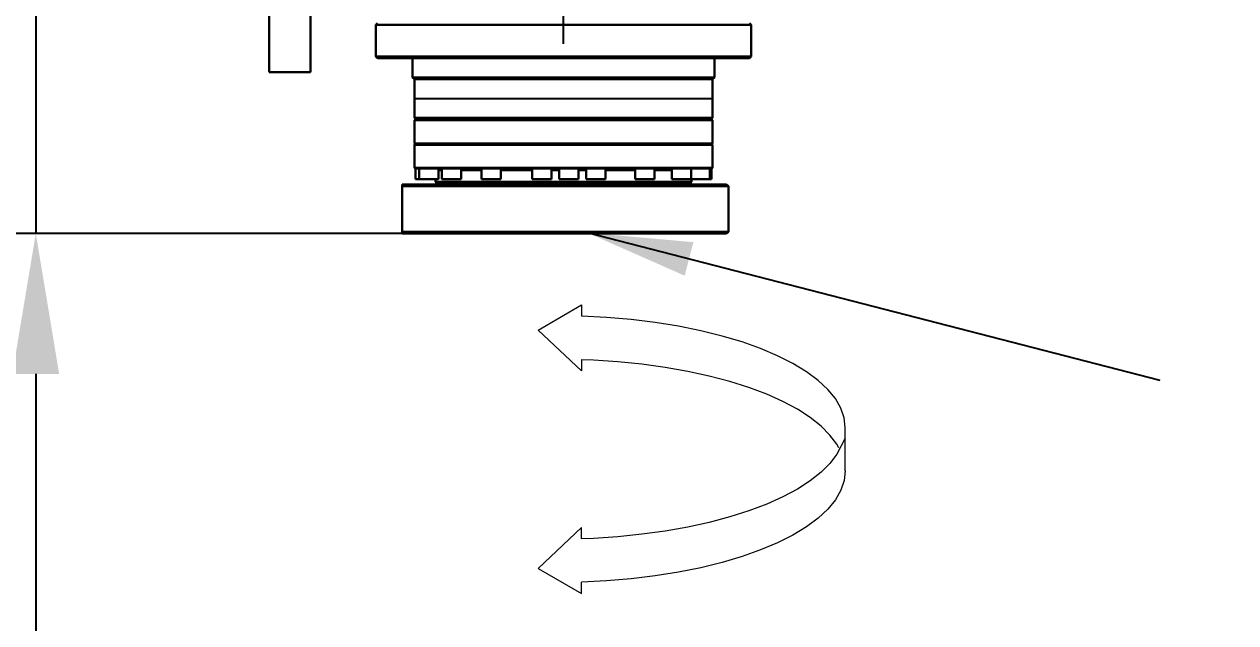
# Model space of a CAD drawing. Header units: millimetres. Extents: x -2601 to 21461, y 11492 to 21077.
# Drawn here: x 7169.9 to 7515.3, y 15788.6 to 15959.2 of the extents above; entities that cross this region are included whole.
import ezdxf

# ---------------------------------------------------------------- set-up
doc = ezdxf.new("R2010")
doc.units = ezdxf.units.MM
doc.header["$PDSIZE"] = -1
doc.linetypes.add('CENTERX2', pattern=[20.32, 12.7, -2.54, 2.54, -2.54])
doc.layers.add('中心线层', color=1, linetype='CENTERX2')
doc.layers.add('标注层', color=161, linetype='Continuous', lineweight=25)
doc.styles.get("Standard").update_dxf_attribs({"font": ''})
doc.styles.get('Standard').set_extended_font_data('HYSWLongFangSong')
doc.dimstyles.new('ISO-25', dxfattribs={"dimscale": 25, "dimtxt": 3.5, "dimasz": 1.6, "dimexe": 1.25, "dimexo": 0.625, "dimtad": 1, "dimdec": 0, "dimzin": 9, "dimdsep": 46, "dimtxsty": 'Standard', "dimcen": 2.5, "dimadec": 0, "dimazin": 2, "dimtfac": 1, "dimtdec": 0, "dimtofl": 0, "dimtmove": 0, "dimatfit": 3, "dimfxl": 1, "dimarcsym": 0})
doc.dimstyles.new('SLDDIMSTYLE7', dxfattribs={"dimtxt": 0.18, "dimasz": 3, "dimexe": 0, "dimexo": 0.0625, "dimgap": 0, "dimtad": 0, "dimtih": 1, "dimtoh": 1, "dimdec": 0, "dimrnd": 1e-09, "dimzin": 0, "dimdsep": 46, "dimtxsty": 'Standard', "dimsah": 1, "dimcen": 0.09, "dimadec": 0, "dimazin": 0, "dimtfac": 3, "dimtdec": 0, "dimtofl": 0, "dimtmove": 0, "dimatfit": 3, "dimfxl": 1, "dimfrac": 2, "dimtolj": 1, "dimtzin": 0, "dimarcsym": 0})

# ---------------------------------------------------------------- blocks, each defined once
blk = doc.blocks.new('*D24')
at = {"color": 0, "lineweight": -2}
for p, q in [((7359.05, 16169.6), (6446.48, 16169.6)), ((6477.73, 16129.6), (6477.73, 14835.03)), ((7974.48, 14795.03), (6446.48, 14795.03))]:
    blk.add_line(p, q, dxfattribs=at)
at = {"color": 0}
for points in [[(6471.06, 16129.6), (6484.39, 16129.6), (6477.73, 16169.6)], [(6471.06, 14835.03), (6484.39, 14835.03), (6477.73, 14795.03)]]:
    blk.add_solid(points, dxfattribs=at)
at = {"layer": 'Defpoints', "color": 0}
for p in [(7374.68, 16169.6), (6477.73, 14795.03), (7990.11, 14795.03)]:
    blk.add_point(p, dxfattribs=at)
at = {"color": 0, "insert": (6418.35, 15482.31), "char_height": 87.5, "attachment_point": 5, "rotation": 90}
blk.add_mtext('1375', dxfattribs=at)
blk = doc.blocks.new('*D13')
at = {"color": 0, "lineweight": -2}
for p, q in [((7173.18, 16049.53), (7173.18, 16089.53)), ((7412.98, 16009.53), (7141.93, 16009.53)), ((7173.18, 16009.53), (7173.18, 15899.53)), ((7331.43, 15899.53), (7141.93, 15899.53)), ((7173.18, 15859.53), (7173.18, 15675.69))]:
    blk.add_line(p, q, dxfattribs=at)
at = {"color": 0}
for points in [[(7166.51, 16049.53), (7179.84, 16049.53), (7173.18, 16009.53)], [(7166.51, 15859.53), (7179.84, 15859.53), (7173.18, 15899.53)]]:
    blk.add_solid(points, dxfattribs=at)
at = {"layer": 'Defpoints', "color": 0}
for p in [(7428.61, 16009.53), (7173.18, 15899.53), (7347.06, 15899.53)]:
    blk.add_point(p, dxfattribs=at)
at = {"color": 0, "insert": (7113.8, 15747.61), "char_height": 87.5, "attachment_point": 5, "rotation": 90}
blk.add_mtext('110', dxfattribs=at)
blk = doc.blocks.new('*D14')
at = {"color": 0, "lineweight": -2}
for p, q in [((7323.61, 15953.65), (7323.61, 16359.46)), ((7428.61, 16025.15), (7428.61, 16359.46)), ((7283.61, 16328.21), (7060.17, 16328.21)), ((7428.61, 16328.21), (7323.61, 16328.21)), ((7468.61, 16328.21), (7508.61, 16328.21))]:
    blk.add_line(p, q, dxfattribs=at)
at = {"color": 0}
for points in [[(7283.61, 16334.87), (7283.61, 16321.54), (7323.61, 16328.21)], [(7468.61, 16334.87), (7468.61, 16321.54), (7428.61, 16328.21)]]:
    blk.add_solid(points, dxfattribs=at)
at = {"layer": 'Defpoints', "color": 0}
for p in [(7428.61, 16328.21), (7428.61, 16009.53), (7323.61, 15938.03)]:
    blk.add_point(p, dxfattribs=at)
at = {"color": 0, "insert": (7131.54, 16387.58), "char_height": 87.5, "attachment_point": 5}
blk.add_mtext('105', dxfattribs=at)

msp = doc.modelspace()

# ---------------------------------------------------------------- linework, layer by layer
at = {"color": 161, "lineweight": 30, "true_color": 0x67adff}
for p, q in [((7239.71, 15988.53), (7239.71, 15945.53)), ((7251.51, 15945.53), (7251.51, 15988.53)), ((7270.61, 15959.53), (7270.11, 15959.03)), ((7270.11, 15959.03), (7270.11, 15950.03)), ((7270.11, 15959.03), (7280.32, 15959.03)), ((7377.11, 15959.03), (7376.61, 15959.53)), ((7377.11, 15950.03), (7377.11, 15959.03)), ((7270.11, 15950.03), (7270.61, 15949.53)), ((7376.61, 15949.53), (7377.11, 15950.03)), ((7280.61, 15949.53), (7280.61, 15944.03)), ((7366.61, 15944.03), (7366.61, 15949.53)), ((7280.61, 15944.03), (7281.11, 15943.53)), ((7281.11, 15943.53), (7281.11, 15932.53)), ((7366.11, 15943.53), (7366.61, 15944.03)), ((7366.11, 15932.53), (7366.11, 15943.53)), ((7281.11, 15932.53), (7281.61, 15932.03)), ((7365.61, 15932.03), (7366.11, 15932.53)), ((7281.31, 15932.03), (7281.11, 15931.83)), ((7281.11, 15931.83), (7281.11, 15925.23)), ((7366.11, 15931.83), (7365.91, 15932.03)), ((7366.11, 15925.23), (7366.11, 15931.83)), ((7281.11, 15925.23), (7281.31, 15925.03)), ((7281.31, 15925.03), (7281.11, 15924.83)), ((7281.11, 15924.83), (7281.11, 15918.23)), ((7365.91, 15925.03), (7366.11, 15925.23)), ((7366.11, 15924.83), (7365.91, 15925.03)), ((7366.11, 15918.23), (7366.11, 15924.83)), ((7281.11, 15918.23), (7281.31, 15918.03)), ((7281.39, 15918.03), (7281.39, 15915.03)), ((7282.45, 15918.03), (7282.45, 15915.03)), ((7287.95, 15915.03), (7287.95, 15918.02)), ((7288.9, 15917.63), (7287.95, 15917.63)), ((7288.9, 15918.03), (7288.9, 15915.03)), ((7294.4, 15915.03), (7294.4, 15918.03)), ((7300.22, 15917.63), (7294.4, 15917.63)), ((7300.22, 15918.03), (7300.22, 15915.03)), ((7305.72, 15915.03), (7305.72, 15918.03)), ((7314.68, 15917.63), (7305.72, 15917.63)), ((7314.68, 15918.03), (7314.68, 15915.03)), ((7320.18, 15915.03), (7320.18, 15918.03)), ((7322.41, 15917.63), (7320.18, 15917.63)), ((7322.41, 15918.03), (7322.41, 15915.03)), ((7327.91, 15915.03), (7327.91, 15918.03)), ((7330.08, 15917.63), (7327.91, 15917.63)), ((7330.08, 15918.03), (7330.08, 15915.03)), ((7335.58, 15915.03), (7335.58, 15918.03)), ((7344.07, 15917.63), (7335.58, 15917.63)), ((7344.07, 15918.03), (7344.07, 15915.03)), ((7349.57, 15915.03), (7349.57, 15918.03)), ((7354.54, 15917.63), (7349.57, 15917.63)), ((7354.54, 15918.03), (7354.54, 15915.03)), ((7360.04, 15915.03), (7360.04, 15918.03)), ((7365.37, 15915.03), (7365.37, 15918.03)), ((7365.83, 15915.03), (7365.83, 15918.03)), ((7365.91, 15918.03), (7366.11, 15918.23)), ((7277.61, 15913.03), (7277.61, 15913.53)), ((7277.61, 15913.03), (7277.61, 15900.03)), ((7281.39, 15915.03), (7282.45, 15915.03)), ((7286.81, 15915.03), (7287.95, 15915.03)), ((7287.11, 15915.03), (7287.11, 15914.23)), ((7287.11, 15914.23), (7287.31, 15914.03)), ((7288.9, 15915.03), (7293.27, 15915.03)), ((7293.27, 15915.03), (7294.4, 15915.03)), ((7294.61, 15914.03), (7294.61, 15913.53)), ((7300.22, 15915.03), (7304.58, 15915.03)), ((7304.58, 15915.03), (7305.72, 15915.03)), ((7314.68, 15915.03), (7319.04, 15915.03)), ((7319.04, 15915.03), (7320.18, 15915.03)), ((7322.41, 15915.03), (7326.77, 15915.03)), ((7330.08, 15915.03), (7334.44, 15915.03)), ((7334.44, 15915.03), (7335.58, 15915.03)), ((7344.07, 15915.03), (7348.44, 15915.03)), ((7348.44, 15915.03), (7349.57, 15915.03)), ((7352.61, 15913.53), (7352.61, 15914.03)), ((7358.9, 15915.03), (7360.04, 15915.03)), ((7359.91, 15914.03), (7360.11, 15914.23)), ((7360.04, 15915.03), (7364.24, 15915.03)), ((7360.11, 15914.23), (7360.11, 15915.03)), ((7364.24, 15915.03), (7365.37, 15915.03)), ((7365.37, 15915.03), (7365.83, 15915.03)), ((7370.61, 15913.03), (7370.11, 15913.53)), ((7370.61, 15900.03), (7370.61, 15913.03)), ((7277.61, 15899.53), (7277.61, 15900.03)), ((7370.11, 15899.53), (7370.61, 15900.03))]:
    msp.add_line(p, q, dxfattribs=at)
msp.add_line((7281.11, 15938.03), (7366.11, 15938.03))
at = {"color": 161, "lineweight": 30, "true_color": 0x67adff, "flags": 128}
for points in [[(7280.32, 15959.03), (7283.03, 15959.03), (7286.01, 15959.03), (7289.24, 15959.03), (7292.69, 15959.03), (7296.35, 15959.03), (7300.2, 15959.03), (7304.2, 15959.03), (7308.33, 15959.03), (7312.56, 15959.03), (7316.86, 15959.03), (7321.21, 15959.03), (7325.57, 15959.03), (7329.92, 15959.03), (7334.23, 15959.03), (7338.47, 15959.03), (7342.61, 15959.03), (7346.62, 15959.03), (7350.48, 15959.03), (7354.16, 15959.03), (7357.64, 15959.03), (7360.89, 15959.03), (7363.9, 15959.03), (7366.63, 15959.03), (7369.08, 15959.03), (7371.23, 15959.03), (7373.06, 15959.03), (7374.56, 15959.03), (7375.72, 15959.03), (7376.53, 15959.03), (7376.99, 15959.03), (7377.11, 15959.03)], [(7377.11, 15950.03), (7377.09, 15950.03), (7376.81, 15950.03), (7376.17, 15950.03), (7375.18, 15950.03), (7373.85, 15950.03), (7372.18, 15950.03), (7370.19, 15950.03), (7367.89, 15950.03), (7365.3, 15950.03), (7362.43, 15950.03), (7359.3, 15950.03), (7355.93, 15950.03), (7352.35, 15950.03), (7348.57, 15950.03), (7344.63, 15950.03), (7340.55, 15950.03), (7336.36, 15950.03), (7332.08, 15950.03), (7327.75, 15950.03), (7323.39, 15950.03), (7319.03, 15950.03), (7314.7, 15950.03), (7310.43, 15950.03), (7306.25, 15950.03), (7302.18, 15950.03), (7298.26, 15950.03), (7294.5, 15950.03), (7290.94, 15950.03), (7287.59, 15950.03), (7284.49, 15950.03), (7281.64, 15950.03), (7279.08, 15950.03), (7276.81, 15950.03), (7274.85, 15950.03), (7273.22, 15950.03), (7271.92, 15950.03), (7270.97, 15950.03), (7270.36, 15950.03), (7270.11, 15950.03), (7270.11, 15950.03)], [(7376.61, 15949.53), (7376.61, 15949.53), (7376.41, 15949.53), (7375.87, 15949.53), (7374.97, 15949.53), (7373.74, 15949.53), (7372.17, 15949.53), (7370.28, 15949.53), (7368.08, 15949.53), (7365.58, 15949.53), (7362.8, 15949.53), (7359.76, 15949.53), (7356.48, 15949.53), (7352.98, 15949.53), (7349.29, 15949.53), (7345.43, 15949.53), (7341.42, 15949.53), (7337.29, 15949.53), (7333.07, 15949.53), (7328.79, 15949.53), (7324.47, 15949.53), (7320.15, 15949.53), (7315.85, 15949.53), (7311.6, 15949.53), (7307.43, 15949.53), (7303.37, 15949.53), (7299.45, 15949.53), (7295.68, 15949.53), (7292.11, 15949.53), (7288.74, 15949.53), (7285.6, 15949.53), (7282.71, 15949.53), (7280.1, 15949.53), (7277.78, 15949.53), (7275.76, 15949.53), (7274.06, 15949.53), (7272.69, 15949.53), (7271.66, 15949.53), (7270.98, 15949.53), (7270.64, 15949.53), (7270.61, 15949.53)], [(7239.71, 15945.53), (7239.8, 15945.53), (7240.25, 15945.53), (7241.03, 15945.53), (7242.1, 15945.53), (7243.39, 15945.53), (7244.82, 15945.53), (7246.3, 15945.53), (7247.74, 15945.53), (7249.04, 15945.53), (7250.12, 15945.53), (7250.93, 15945.53), (7251.39, 15945.53), (7251.51, 15945.53)], [(7366.61, 15944.03), (7366.61, 15944.03), (7366.39, 15944.03), (7365.82, 15944.03), (7364.91, 15944.03), (7363.64, 15944.03), (7362.05, 15944.03), (7360.14, 15944.03), (7357.93, 15944.03), (7355.43, 15944.03), (7352.67, 15944.03), (7349.67, 15944.03), (7346.45, 15944.03), (7343.04, 15944.03), (7339.47, 15944.03), (7335.77, 15944.03), (7331.97, 15944.03), (7328.1, 15944.03), (7324.19, 15944.03), (7320.28, 15944.03), (7316.4, 15944.03), (7312.57, 15944.03), (7308.84, 15944.03), (7305.23, 15944.03), (7301.77, 15944.03), (7298.49, 15944.03), (7295.42, 15944.03), (7292.58, 15944.03), (7290.01, 15944.03), (7287.7, 15944.03), (7285.7, 15944.03), (7284.01, 15944.03), (7282.65, 15944.03), (7281.63, 15944.03), (7280.96, 15944.03), (7280.64, 15944.03), (7280.61, 15944.03)], [(7366.11, 15943.53), (7365.98, 15943.53), (7365.51, 15943.53), (7364.68, 15943.53), (7363.52, 15943.53), (7362.03, 15943.53), (7360.22, 15943.53), (7358.1, 15943.53), (7355.7, 15943.53), (7353.04, 15943.53), (7350.13, 15943.53), (7347, 15943.53), (7343.67, 15943.53), (7340.18, 15943.53), (7336.56, 15943.53), (7332.82, 15943.53), (7329.01, 15943.53), (7325.15, 15943.53), (7321.29, 15943.53), (7317.44, 15943.53), (7313.64, 15943.53), (7309.92, 15943.53), (7306.32, 15943.53), (7302.86, 15943.53), (7299.57, 15943.53), (7296.49, 15943.53), (7293.62, 15943.53), (7291.01, 15943.53), (7288.66, 15943.53), (7286.61, 15943.53), (7284.86, 15943.53), (7283.43, 15943.53), (7282.34, 15943.53), (7281.59, 15943.53), (7281.18, 15943.53), (7281.11, 15943.53)], [(7366.11, 15932.53), (7366.11, 15932.53), (7365.89, 15932.53), (7365.33, 15932.53), (7364.42, 15932.53), (7363.18, 15932.53), (7361.61, 15932.53), (7359.72, 15932.53), (7357.53, 15932.53), (7355.06, 15932.53), (7352.33, 15932.53), (7349.36, 15932.53), (7346.18, 15932.53), (7342.82, 15932.53), (7339.29, 15932.53), (7335.63, 15932.53), (7331.87, 15932.53), (7328.05, 15932.53), (7324.19, 15932.53), (7320.32, 15932.53), (7316.48, 15932.53), (7312.7, 15932.53), (7309.01, 15932.53), (7305.44, 15932.53), (7302.02, 15932.53), (7298.78, 15932.53), (7295.75, 15932.53), (7292.95, 15932.53), (7290.4, 15932.53), (7288.12, 15932.53), (7286.14, 15932.53), (7284.47, 15932.53), (7283.13, 15932.53), (7282.12, 15932.53), (7281.45, 15932.53), (7281.14, 15932.53), (7281.11, 15932.53)], [(7348.59, 15931.83), (7345.36, 15931.83), (7341.95, 15931.83), (7338.39, 15931.83), (7334.7, 15931.83), (7330.92, 15931.83), (7327.09, 15931.83), (7323.22, 15931.83), (7319.36, 15931.83), (7315.53, 15931.83), (7311.77, 15931.83), (7308.11, 15931.83), (7304.57, 15931.83), (7301.19, 15931.83), (7298, 15931.83), (7295.03, 15931.83), (7292.28, 15931.83), (7289.8, 15931.83), (7287.6, 15931.83), (7285.7, 15931.83), (7284.11, 15931.83), (7282.84, 15931.83), (7281.92, 15931.83), (7281.34, 15931.83), (7281.11, 15931.83), (7281.11, 15931.83)], [(7348.47, 15932.03), (7345.26, 15932.03), (7341.86, 15932.03), (7338.32, 15932.03), (7334.65, 15932.03), (7330.89, 15932.03), (7327.07, 15932.03), (7323.22, 15932.03), (7319.38, 15932.03), (7315.57, 15932.03), (7311.82, 15932.03), (7308.18, 15932.03), (7304.66, 15932.03), (7301.3, 15932.03), (7298.12, 15932.03), (7295.16, 15932.03), (7292.43, 15932.03), (7289.96, 15932.03), (7287.77, 15932.03), (7285.87, 15932.03), (7284.29, 15932.03), (7283.04, 15932.03), (7282.11, 15932.03), (7281.54, 15932.03), (7281.31, 15932.03), (7281.31, 15932.03)], [(7365.91, 15932.03), (7365.89, 15932.03), (7365.59, 15932.03), (7364.94, 15932.03), (7363.95, 15932.03), (7362.63, 15932.03), (7360.99, 15932.03), (7359.03, 15932.03), (7356.78, 15932.03), (7354.26, 15932.03), (7351.48, 15932.03), (7348.47, 15932.03)], [(7366.11, 15931.83), (7366.09, 15931.83), (7365.79, 15931.83), (7365.14, 15931.83), (7364.14, 15931.83), (7362.82, 15931.83), (7361.16, 15931.83), (7359.2, 15931.83), (7356.94, 15931.83), (7354.4, 15931.83), (7351.61, 15931.83), (7348.59, 15931.83)], [(7366.11, 15925.23), (7365.98, 15925.23), (7365.51, 15925.23), (7364.68, 15925.23), (7363.52, 15925.23), (7362.03, 15925.23), (7360.22, 15925.23), (7358.1, 15925.23), (7355.7, 15925.23), (7353.04, 15925.23), (7350.13, 15925.23), (7347, 15925.23), (7343.67, 15925.23), (7340.18, 15925.23), (7336.56, 15925.23), (7332.82, 15925.23), (7329.01, 15925.23), (7325.15, 15925.23), (7321.29, 15925.23), (7317.44, 15925.23), (7313.64, 15925.23), (7309.92, 15925.23), (7306.32, 15925.23), (7302.86, 15925.23), (7299.57, 15925.23), (7296.49, 15925.23), (7293.62, 15925.23), (7291.01, 15925.23), (7288.66, 15925.23), (7286.61, 15925.23), (7284.86, 15925.23), (7283.43, 15925.23), (7282.34, 15925.23), (7281.59, 15925.23), (7281.18, 15925.23), (7281.11, 15925.23)], [(7281.11, 15924.83), (7281.11, 15924.83), (7281.34, 15924.83), (7281.92, 15924.83), (7282.84, 15924.83), (7284.11, 15924.83), (7285.7, 15924.83), (7287.6, 15924.83), (7289.8, 15924.83), (7292.28, 15924.83), (7295.03, 15924.83), (7298, 15924.83), (7301.19, 15924.83), (7304.57, 15924.83), (7308.11, 15924.83), (7311.77, 15924.83), (7315.53, 15924.83), (7319.36, 15924.83), (7323.22, 15924.83), (7327.09, 15924.83), (7330.92, 15924.83), (7334.7, 15924.83), (7338.38, 15924.83), (7341.95, 15924.83), (7345.36, 15924.83), (7348.59, 15924.83)], [(7281.31, 15925.03), (7281.31, 15925.03), (7281.54, 15925.03), (7282.11, 15925.03), (7283.04, 15925.03), (7284.29, 15925.03), (7285.87, 15925.03), (7287.77, 15925.03), (7289.96, 15925.03), (7292.43, 15925.03), (7295.16, 15925.03), (7298.12, 15925.03), (7301.3, 15925.03), (7304.66, 15925.03), (7308.18, 15925.03), (7311.82, 15925.03), (7315.57, 15925.03), (7319.38, 15925.03), (7323.22, 15925.03), (7327.07, 15925.03), (7330.89, 15925.03), (7334.65, 15925.03), (7338.32, 15925.03), (7341.86, 15925.03), (7345.26, 15925.03), (7348.47, 15925.03)], [(7281.31, 15925.03), (7281.33, 15925.03), (7281.65, 15925.03), (7282.31, 15925.03), (7283.32, 15925.03), (7284.66, 15925.03), (7286.32, 15925.03), (7288.29, 15925.03), (7290.55, 15925.03), (7293.09, 15925.03), (7295.88, 15925.03), (7298.9, 15925.03), (7302.12, 15925.03), (7305.53, 15925.03), (7309.08, 15925.03), (7312.75, 15925.03), (7316.51, 15925.03), (7320.34, 15925.03), (7324.18, 15925.03), (7328.03, 15925.03), (7331.84, 15925.03), (7335.57, 15925.03), (7339.21, 15925.03), (7342.72, 15925.03), (7346.08, 15925.03), (7349.24, 15925.03), (7352.2, 15925.03), (7354.91, 15925.03), (7357.37, 15925.03), (7359.55, 15925.03), (7361.43, 15925.03), (7362.99, 15925.03), (7364.23, 15925.03), (7365.14, 15925.03), (7365.69, 15925.03), (7365.91, 15925.03), (7365.91, 15925.03)], [(7348.47, 15925.03), (7351.48, 15925.03), (7354.26, 15925.03), (7356.78, 15925.03), (7359.03, 15925.03), (7360.99, 15925.03), (7362.63, 15925.03), (7363.95, 15925.03), (7364.94, 15925.03), (7365.59, 15925.03), (7365.89, 15925.03), (7365.91, 15925.03)], [(7348.59, 15924.83), (7351.61, 15924.83), (7354.4, 15924.83), (7356.94, 15924.83), (7359.2, 15924.83), (7361.16, 15924.83), (7362.82, 15924.83), (7364.14, 15924.83), (7365.14, 15924.83), (7365.79, 15924.83), (7366.09, 15924.83), (7366.11, 15924.83)], [(7281.11, 15918.23), (7281.11, 15918.23), (7281.34, 15918.23), (7281.92, 15918.23), (7282.84, 15918.23), (7284.11, 15918.23), (7285.7, 15918.23), (7287.6, 15918.23), (7289.8, 15918.23), (7292.28, 15918.23), (7295.03, 15918.23), (7298, 15918.23), (7301.19, 15918.23), (7304.57, 15918.23), (7308.11, 15918.23), (7311.77, 15918.23), (7315.53, 15918.23), (7319.36, 15918.23), (7323.22, 15918.23), (7327.09, 15918.23), (7330.92, 15918.23), (7334.7, 15918.23), (7338.38, 15918.23), (7341.95, 15918.23), (7345.36, 15918.23), (7348.59, 15918.23)], [(7281.31, 15918.03), (7281.38, 15918.03), (7281.78, 15918.03), (7282.53, 15918.03), (7283.62, 15918.03), (7285.04, 15918.03), (7286.78, 15918.03), (7288.83, 15918.03), (7291.16, 15918.03), (7293.76, 15918.03), (7296.61, 15918.03), (7299.69, 15918.03), (7302.96, 15918.03), (7306.4, 15918.03), (7309.99, 15918.03), (7313.69, 15918.03), (7317.47, 15918.03), (7321.3, 15918.03), (7325.15, 15918.03), (7328.98, 15918.03), (7332.78, 15918.03), (7336.49, 15918.03), (7340.11, 15918.03), (7343.58, 15918.03), (7346.89, 15918.03), (7350, 15918.03), (7352.9, 15918.03), (7355.55, 15918.03), (7357.94, 15918.03), (7360.05, 15918.03), (7361.85, 15918.03), (7363.33, 15918.03), (7364.49, 15918.03), (7365.31, 15918.03), (7365.78, 15918.03), (7365.91, 15918.03)], [(7348.59, 15918.23), (7351.61, 15918.23), (7354.4, 15918.23), (7356.94, 15918.23), (7359.2, 15918.23), (7361.16, 15918.23), (7362.82, 15918.23), (7364.14, 15918.23), (7365.14, 15918.23), (7365.79, 15918.23), (7366.09, 15918.23), (7366.11, 15918.23)], [(7277.61, 15913.53), (7278.37, 15913.53), (7279.47, 15913.53), (7280.91, 15913.53), (7282.67, 15913.53), (7284.73, 15913.53), (7287.09, 15913.53), (7289.72, 15913.53), (7292.61, 15913.53), (7295.73, 15913.53), (7299.07, 15913.53), (7302.58, 15913.53), (7306.26, 15913.53), (7310.06, 15913.53), (7313.97, 15913.53), (7317.95, 15913.53), (7321.97, 15913.53), (7326.01, 15913.53), (7330.03, 15913.53), (7333.99, 15913.53), (7337.89, 15913.53), (7341.67, 15913.53), (7345.31, 15913.53), (7348.8, 15913.53), (7352.09, 15913.53), (7355.17, 15913.53), (7358.01, 15913.53), (7360.6, 15913.53), (7362.9, 15913.53), (7364.91, 15913.53), (7366.6, 15913.53), (7367.98, 15913.53), (7369.02, 15913.53), (7369.71, 15913.53), (7370.06, 15913.53), (7370.11, 15913.53)], [(7370.61, 15913.03), (7370.43, 15913.03), (7369.91, 15913.03), (7369.04, 15913.03), (7367.83, 15913.03), (7366.3, 15913.03), (7364.44, 15913.03), (7362.28, 15913.03), (7359.84, 15913.03), (7357.12, 15913.03), (7354.16, 15913.03), (7350.96, 15913.03), (7347.57, 15913.03), (7343.99, 15913.03), (7340.26, 15913.03), (7336.41, 15913.03), (7332.47, 15913.03), (7328.45, 15913.03), (7324.41, 15913.03), (7320.35, 15913.03), (7316.32, 15913.03), (7312.35, 15913.03), (7308.45, 15913.03), (7304.67, 15913.03), (7301.04, 15913.03), (7297.57, 15913.03), (7294.29, 15913.03), (7291.23, 15913.03), (7288.41, 15913.03), (7285.86, 15913.03), (7283.59, 15913.03), (7281.61, 15913.03), (7279.95, 15913.03), (7278.61, 15913.03), (7277.61, 15913.03)], [(7282.45, 15915.03), (7282.62, 15915.03), (7283.13, 15915.03), (7283.93, 15915.03), (7284.89, 15915.03), (7285.9, 15915.03), (7286.81, 15915.03)], [(7360.11, 15914.23), (7360.04, 15914.23), (7359.66, 15914.23), (7358.92, 15914.23), (7357.85, 15914.23), (7356.45, 15914.23), (7354.73, 15914.23), (7352.71, 15914.23), (7350.41, 15914.23), (7347.85, 15914.23), (7345.06, 15914.23), (7342.06, 15914.23), (7338.89, 15914.23), (7335.57, 15914.23), (7332.13, 15914.23), (7328.61, 15914.23), (7325.04, 15914.23), (7321.46, 15914.23), (7317.9, 15914.23), (7314.39, 15914.23), (7310.97, 15914.23), (7307.68, 15914.23), (7304.54, 15914.23), (7301.58, 15914.23), (7298.83, 15914.23), (7296.32, 15914.23), (7294.08, 15914.23), (7292.12, 15914.23), (7290.46, 15914.23), (7289.12, 15914.23), (7288.12, 15914.23), (7287.45, 15914.23), (7287.13, 15914.23), (7287.11, 15914.23)], [(7359.91, 15914.03), (7359.74, 15914.03), (7359.22, 15914.03), (7358.35, 15914.03), (7357.13, 15914.03), (7355.57, 15914.03), (7353.7, 15914.03), (7351.53, 15914.03), (7349.08, 15914.03), (7346.38, 15914.03), (7343.45, 15914.03), (7340.33, 15914.03), (7337.04, 15914.03), (7333.61, 15914.03), (7330.09, 15914.03), (7326.5, 15914.03), (7322.88, 15914.03), (7319.27, 15914.03), (7315.71, 15914.03), (7312.22, 15914.03), (7308.84, 15914.03), (7305.61, 15914.03), (7302.56, 15914.03), (7299.72, 15914.03), (7297.12, 15914.03), (7294.78, 15914.03), (7292.73, 15914.03), (7290.98, 15914.03), (7289.56, 15914.03), (7288.47, 15914.03), (7287.74, 15914.03), (7287.36, 15914.03), (7287.31, 15914.03)], [(7326.77, 15915.03), (7327.47, 15915.03), (7327.85, 15915.03), (7327.91, 15915.03)], [(7354.54, 15915.03), (7354.7, 15915.03), (7355.22, 15915.03), (7356.01, 15915.03), (7356.98, 15915.03), (7357.99, 15915.03), (7358.9, 15915.03)], [(7277.61, 15900.03), (7278.61, 15900.03), (7279.95, 15900.03), (7281.61, 15900.03), (7283.59, 15900.03), (7285.86, 15900.03), (7288.41, 15900.03), (7291.23, 15900.03), (7294.29, 15900.03), (7297.57, 15900.03), (7301.04, 15900.03), (7304.67, 15900.03), (7308.45, 15900.03), (7312.35, 15900.03), (7316.32, 15900.03), (7320.35, 15900.03), (7324.41, 15900.03), (7328.45, 15900.03), (7332.47, 15900.03), (7336.41, 15900.03), (7340.26, 15900.03), (7343.99, 15900.03), (7347.57, 15900.03), (7350.96, 15900.03), (7354.16, 15900.03), (7357.12, 15900.03), (7359.84, 15900.03), (7362.28, 15900.03), (7364.44, 15900.03), (7366.3, 15900.03), (7367.83, 15900.03), (7369.04, 15900.03), (7369.91, 15900.03), (7370.43, 15900.03), (7370.61, 15900.03)], [(7370.11, 15899.53), (7370.06, 15899.53), (7369.71, 15899.53), (7369.02, 15899.53), (7367.98, 15899.53), (7366.6, 15899.53), (7364.91, 15899.53), (7362.9, 15899.53), (7360.6, 15899.53), (7358.01, 15899.53), (7355.17, 15899.53), (7352.09, 15899.53), (7348.8, 15899.53), (7345.31, 15899.53), (7341.67, 15899.53), (7337.89, 15899.53), (7333.99, 15899.53), (7330.03, 15899.53), (7326.01, 15899.53), (7321.97, 15899.53), (7317.95, 15899.53), (7313.97, 15899.53), (7310.06, 15899.53), (7306.26, 15899.53), (7302.58, 15899.53), (7299.07, 15899.53), (7295.73, 15899.53), (7292.61, 15899.53), (7289.72, 15899.53), (7287.09, 15899.53), (7284.73, 15899.53), (7282.67, 15899.53), (7280.91, 15899.53), (7279.47, 15899.53), (7278.37, 15899.53), (7277.61, 15899.53)]]:
    msp.add_lwpolyline(points, dxfattribs=at)
at = {"layer": '中心线层', "color": 0, "linetype": 'Continuous', "lineweight": 0}
for p, q in [((7316.43, 15872.05), (7328.77, 15879.21)), ((7328.77, 15879.21), (7328.77, 15875.97)), ((7335.89, 15875.6), (7328.77, 15875.97)), ((7342.91, 15875), (7335.89, 15875.6)), ((7349.75, 15874.17), (7342.91, 15875)), ((7356.39, 15873.1), (7349.75, 15874.17)), ((7328.77, 15860.38), (7316.43, 15872.05)), ((7362.76, 15871.82), (7356.39, 15873.1)), ((7368.82, 15870.33), (7362.76, 15871.82)), ((7374.51, 15868.64), (7368.82, 15870.33)), ((7379.81, 15866.76), (7374.51, 15868.64)), ((7328.77, 15863.62), (7328.77, 15860.38)), ((7332.17, 15863.48), (7328.77, 15863.59)), ((7339.13, 15863.01), (7332.17, 15863.48)), ((7384.66, 15864.71), (7379.81, 15866.76)), ((7389.03, 15862.51), (7384.66, 15864.71)), ((7345.96, 15862.31), (7339.13, 15863.01)), ((7352.61, 15861.39), (7345.96, 15862.31)), ((7359.03, 15860.26), (7352.61, 15861.39)), ((7365.18, 15858.91), (7359.03, 15860.26)), ((7392.89, 15860.17), (7389.03, 15862.51)), ((7396.21, 15857.7), (7392.89, 15860.17)), ((7371.01, 15857.37), (7365.18, 15858.91)), ((7376.47, 15855.63), (7371.01, 15857.37)), ((7398.95, 15855.14), (7396.21, 15857.7)), ((7381.53, 15853.73), (7376.47, 15855.63)), ((7386.15, 15851.66), (7381.53, 15853.73)), ((7401.11, 15852.49), (7398.95, 15855.14)), ((7390.29, 15849.45), (7386.15, 15851.66)), ((7402.67, 15849.77), (7401.11, 15852.49)), ((7403.61, 15847.02), (7402.67, 15849.77)), ((7393.93, 15847.1), (7390.29, 15849.45)), ((7397.03, 15844.65), (7393.93, 15847.1)), ((7403.92, 15844.24), (7403.61, 15847.02)), ((7399.58, 15842.1), (7397.03, 15844.65)), ((7403.92, 15831.9), (7403.92, 15844.24)), ((7403.92, 15831.9), (7403.92, 15844.24)), ((7401.55, 15839.48), (7399.58, 15842.1)), ((7403.92, 15841.24), (7401.55, 15836.66)), ((7402.08, 15838.46), (7401.55, 15839.48)), ((7401.55, 15836.66), (7399.58, 15834.04)), ((7399.58, 15834.04), (7397.03, 15831.49)), ((7393.93, 15829.04), (7390.29, 15826.7)), ((7397.03, 15831.49), (7393.93, 15829.04)), ((7403.61, 15829.12), (7402.67, 15826.37)), ((7403.92, 15831.9), (7403.61, 15829.12)), ((7390.29, 15826.7), (7386.15, 15824.48)), ((7402.67, 15826.37), (7401.11, 15823.66)), ((7381.53, 15822.41), (7376.47, 15820.51)), ((7386.15, 15824.48), (7381.53, 15822.41)), ((7401.11, 15823.66), (7398.95, 15821.01)), ((7371.01, 15818.78), (7365.18, 15817.23)), ((7376.47, 15820.51), (7371.01, 15818.78)), ((7398.95, 15821.01), (7396.21, 15818.44)), ((7328.77, 15815.79), (7316.43, 15804.13)), ((7328.77, 15812.55), (7328.77, 15815.79)), ((7359.03, 15815.88), (7352.61, 15814.75)), ((7365.18, 15817.23), (7359.03, 15815.88)), ((7392.89, 15815.97), (7389.03, 15813.63)), ((7396.21, 15818.44), (7392.89, 15815.97)), ((7332.17, 15812.66), (7328.77, 15812.55)), ((7339.13, 15813.13), (7332.17, 15812.66)), ((7345.96, 15813.83), (7339.13, 15813.13)), ((7352.61, 15814.75), (7345.96, 15813.83)), ((7389.03, 15813.63), (7384.66, 15811.43)), ((7379.81, 15809.38), (7374.51, 15807.5)), ((7384.66, 15811.43), (7379.81, 15809.38)), ((7368.82, 15805.81), (7362.76, 15804.32)), ((7374.51, 15807.5), (7368.82, 15805.81)), ((7316.43, 15804.13), (7328.77, 15796.96)), ((7349.75, 15801.97), (7342.91, 15801.14)), ((7356.39, 15803.04), (7349.75, 15801.97)), ((7362.76, 15804.32), (7356.39, 15803.04)), ((7335.89, 15800.54), (7328.77, 15800.17)), ((7328.77, 15796.96), (7328.77, 15800.2)), ((7342.91, 15801.14), (7335.89, 15800.54))]:
    msp.add_line(p, q, dxfattribs=at)

# ---------------------------------------------------------------- dimensions: what is measured, and where the dimension line sits
dim = msp.add_linear_dim(base=(7428.61, 16328.21), p1=(7323.61, 15938.03), p2=(7428.61, 16009.53), dimstyle='ISO-25', override={"dimtofl": 1})
dim.commit()
dim.dimension.update_dxf_attribs({"geometry": '*D14', "text_midpoint": (7131.54, 16328.21), "dimtype": 160})
dim = msp.add_linear_dim(base=(6477.73, 14795.03), p1=(7374.68, 16169.6), p2=(7990.11, 14795.03), angle=90, dimstyle='ISO-25')
dim.commit()
dim.dimension.update_dxf_attribs({"geometry": '*D24', "text_midpoint": (6477.73, 15482.31), "dimtype": 160})
dim = msp.add_linear_dim(base=(7173.18, 15899.53), p1=(7428.61, 16009.53), p2=(7347.06, 15899.53), angle=90, dimstyle='ISO-25', override={"dimtofl": 1})
dim.commit()
dim.dimension.update_dxf_attribs({"geometry": '*D13', "text_midpoint": (7173.18, 15747.61), "dimtype": 160})

# ---------------------------------------------------------------- leaders
at = {"layer": '标注层', "color": 0}
msp.add_leader([(7330.35, 15899.79), (7493.61, 15857.71)], dimstyle='SLDDIMSTYLE7', override={"dimasz": 30}, dxfattribs=at)

doc.saveas('drawing.dxf')
